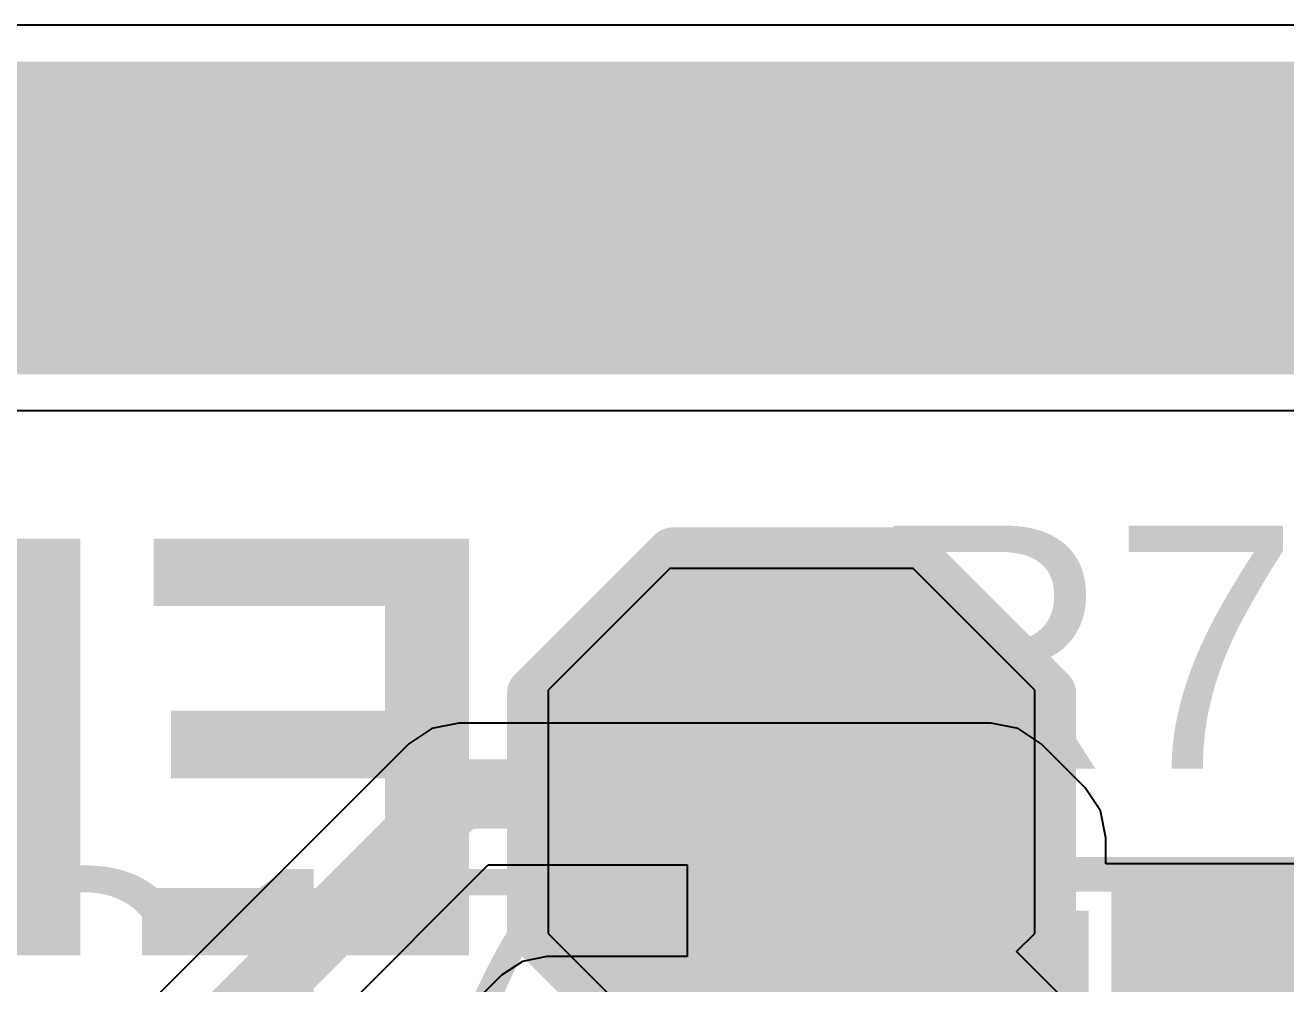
# Model space of a CAD drawing. Header units: inches. Extents: x -25 to 271, y -41 to 15.
# Drawn here: x -7.301 to -2.695, y -8.137 to -4.633 of the extents above; entities that cross this region are included whole.
import ezdxf

# ---------------------------------------------------------------- set-up
doc = ezdxf.new("R2010")
doc.units = ezdxf.units.IN
for name, color, linetype in [('Bottom Layer', 5, 'Continuous'), ('Bottom Overlay', 54, 'Continuous'), ('Bottom Paste', 16, 'Continuous'), ('Bottom Solder', 6, 'Continuous'), ('Top Glue Points', 56, 'Continuous'), ('Top Layer', 1, 'Continuous'), ('Top Overlay', 2, 'Continuous'), ('Top Paste', 8, 'Continuous'), ('Top Solder', 216, 'Continuous')]:
    doc.layers.add(name, color=color, linetype=linetype)
doc.styles.add('Arial', font='', dxfattribs={"height": 0.2})
doc.styles.add('Arial_Bold', font='', dxfattribs={"height": 0.2})
doc.styles.get('Arial').set_extended_font_data('Arial')
doc.styles.get('Arial_Bold').set_extended_font_data('Arial', bold=True)

# ---------------------------------------------------------------- blocks, each defined once
blk = doc.blocks.new('TEST_POINT_B_78')
at = {"layer": 'Bottom Layer'}
blk.add_hatch(color=5, dxfattribs=at).paths.add_polyline_path([(0.381, 0.762), (-0.381, 0.762), (-0.762, 0.381), (-0.762, -0.381), (-0.381, -0.762), (0.381, -0.762), (0.762, -0.381), (0.762, 0.381)])
at = {"layer": 'Bottom Paste'}
blk.add_hatch(color=16, dxfattribs=at).paths.add_polyline_path([(0.381, 0.762), (-0.381, 0.762), (-0.762, 0.381), (-0.762, -0.381), (-0.381, -0.762), (0.381, -0.762), (0.762, -0.381), (0.762, 0.381)])
at = {"layer": 'Bottom Solder'}
blk.add_hatch(color=6, dxfattribs=at).paths.add_polyline_path([(0.4318, 0.8636), (-0.4318, 0.8636), (-0.8636, 0.4318), (-0.8636, -0.4318), (-0.4318, -0.8636), (0.4318, -0.8636), (0.8636, -0.4318), (0.8636, 0.4318)])
at = {"layer": 'Bottom Overlay'}
for points in [[(-0.4318, 0.9398, 0.2, 0.2, 0), (-0.9398, 0.4318, 0.2, 0.2, 0)], [(0.4318, 0.9398, 0.2, 0.2, 0), (-0.4318, 0.9398, 0.2, 0.2, 0)], [(0.9398, 0.4318, 0.2, 0.2, 0), (0.4318, 0.9398, 0.2, 0.2, 0)], [(-0.9398, 0.4318, 0.2, 0.2, 0), (-0.9398, -0.4318, 0.2, 0.2, 0)], [(0.9398, 0.4318, 0.2, 0.2, 0), (0.9398, -0.4318, 0.2, 0.2, 0)], [(-0.4318, -0.9398, 0.2, 0.2, 0), (-0.9398, -0.4318, 0.2, 0.2, 0)], [(0.9398, -0.4318, 0.2, 0.2, 0), (0.4318, -0.9398, 0.2, 0.2, 0)], [(0.4318, -0.9398, 0.2, 0.2, 0), (-0.4318, -0.9398, 0.2, 0.2, 0)]]:
    blk.add_lwpolyline(points, format="xyseb", dxfattribs=at)
for points in [[(-0.4818, 0.9398, 0.1, 0.1, 1), (-0.3818, 0.9398, 0.1, 0.1, 1)], [(-0.4818, 0.9398, 0.1, 0.1, 1), (-0.3818, 0.9398, 0.1, 0.1, 1)], [(0.3818, 0.9398, 0.1, 0.1, 1), (0.4818, 0.9398, 0.1, 0.1, 1)], [(0.3818, 0.9398, 0.1, 0.1, 1), (0.4818, 0.9398, 0.1, 0.1, 1)], [(-0.9898, 0.4318, 0.1, 0.1, 1), (-0.8898, 0.4318, 0.1, 0.1, 1)], [(-0.9898, 0.4318, 0.1, 0.1, 1), (-0.8898, 0.4318, 0.1, 0.1, 1)], [(0.8898, 0.4318, 0.1, 0.1, 1), (0.9898, 0.4318, 0.1, 0.1, 1)], [(0.8898, 0.4318, 0.1, 0.1, 1), (0.9898, 0.4318, 0.1, 0.1, 1)], [(-0.9898, -0.4318, 0.1, 0.1, 1), (-0.8898, -0.4318, 0.1, 0.1, 1)], [(-0.9898, -0.4318, 0.1, 0.1, 1), (-0.8898, -0.4318, 0.1, 0.1, 1)], [(0.8898, -0.4318, 0.1, 0.1, 1), (0.9898, -0.4318, 0.1, 0.1, 1)], [(0.8898, -0.4318, 0.1, 0.1, 1), (0.9898, -0.4318, 0.1, 0.1, 1)], [(-0.4818, -0.9398, 0.1, 0.1, 1), (-0.3818, -0.9398, 0.1, 0.1, 1)], [(-0.4818, -0.9398, 0.1, 0.1, 1), (-0.3818, -0.9398, 0.1, 0.1, 1)], [(0.3818, -0.9398, 0.1, 0.1, 1), (0.4818, -0.9398, 0.1, 0.1, 1)], [(0.3818, -0.9398, 0.1, 0.1, 1), (0.4818, -0.9398, 0.1, 0.1, 1)]]:
    blk.add_lwpolyline(points, format="xyseb", close=True, dxfattribs=at)
blk = doc.blocks.new('RES_0603_108')
at = {"layer": 'Top Layer'}
for points in [[(-0.381, 0.4445), (-0.381, -0.4445), (-1.143, -0.4445), (-1.143, 0.4445)], [(1.143, 0.4445), (1.143, -0.4445), (0.381, -0.4445), (0.381, 0.4445)]]:
    blk.add_hatch(color=1, dxfattribs=at).paths.add_polyline_path(points)
at = {"layer": 'Top Paste'}
for points in [[(-0.381, 0.4445), (-0.381, -0.4445), (-1.143, -0.4445), (-1.143, 0.4445)], [(1.143, 0.4445), (1.143, -0.4445), (0.381, -0.4445), (0.381, 0.4445)]]:
    blk.add_hatch(color=8, dxfattribs=at).paths.add_polyline_path(points)
at = {"layer": 'Top Solder'}
for points in [[(-0.2794, 0.5461), (-0.2794, -0.5461), (-1.2446, -0.5461), (-1.2446, 0.5461)], [(1.2446, 0.5461), (1.2446, -0.5461), (0.2794, -0.5461), (0.2794, 0.5461)]]:
    blk.add_hatch(color=216, dxfattribs=at).paths.add_polyline_path(points)
at = {"layer": 'Top Overlay'}
for points in [[(-1.2192, -0.5334, 0.127, 0.127, 0), (-1.2192, 0.5334, 0.127, 0.127, 0)], [(-1.2192, 0.5334, 0.127, 0.127, 0), (1.2192, 0.5334, 0.127, 0.127, 0)], [(1.2192, -0.5334, 0.127, 0.127, 0), (1.2192, 0.5334, 0.127, 0.127, 0)], [(-1.2192, -0.5334, 0.127, 0.127, 0), (1.2192, -0.5334, 0.127, 0.127, 0)]]:
    blk.add_lwpolyline(points, format="xyseb", dxfattribs=at)
for points in [[(-1.25095, 0.5334, 0.0635, 0.0635, 1), (-1.18745, 0.5334, 0.0635, 0.0635, 1)], [(-1.25095, 0.5334, 0.0635, 0.0635, 1), (-1.18745, 0.5334, 0.0635, 0.0635, 1)], [(1.18745, 0.5334, 0.0635, 0.0635, 1), (1.25095, 0.5334, 0.0635, 0.0635, 1)], [(1.18745, 0.5334, 0.0635, 0.0635, 1), (1.25095, 0.5334, 0.0635, 0.0635, 1)], [(-1.25095, -0.5334, 0.0635, 0.0635, 1), (-1.18745, -0.5334, 0.0635, 0.0635, 1)], [(-1.25095, -0.5334, 0.0635, 0.0635, 1), (-1.18745, -0.5334, 0.0635, 0.0635, 1)], [(1.18745, -0.5334, 0.0635, 0.0635, 1), (1.25095, -0.5334, 0.0635, 0.0635, 1)], [(1.18745, -0.5334, 0.0635, 0.0635, 1), (1.25095, -0.5334, 0.0635, 0.0635, 1)]]:
    blk.add_lwpolyline(points, format="xyseb", close=True, dxfattribs=at)

msp = doc.modelspace()

# ---------------------------------------------------------------- hatches: boundary and pattern name
at = {"layer": 'Top Glue Points'}
msp.add_hatch(color=56, dxfattribs=at).paths.add_polyline_path([(-3.8151, -7.8704), (-3.8151, -8.6705), (-3.4153, -8.6705), (-3.4153, -7.8704)])

# ---------------------------------------------------------------- linework, layer by layer
at = {"layer": 'Bottom Layer'}
for p, q in [((-4.9454, -6.6195), (-5.3899, -7.064)), ((-4.0564, -6.6195), (-4.9454, -6.6195)), ((-3.6119, -7.064), (-4.0564, -6.6195)), ((-5.3899, -7.064), (-5.3899, -7.953)), ((-3.6119, -7.953), (-3.6119, -7.064)), ((-5.3899, -7.953), (-4.9454, -8.3975)), ((-3.6785, -8.0196), (-3.6119, -7.953)), ((-3.2687, -8.4294), (-3.6785, -8.0196))]:
    msp.add_line(p, q, dxfattribs=at)
msp.add_lwpolyline([(-4.5009, -7.5085, 0.1778, 0.1778, 0), (-3.4243, -8.5851, 0.1778, 0.1778, 0)], format="xyseb", dxfattribs=at)
msp.add_lwpolyline([(-4.5453, -7.5085, 0.0889, 0.0889, 1), (-4.4564, -7.5085, 0.0889, 0.0889, 1)], format="xyseb", close=True, dxfattribs=at)
at = {"layer": 'Top Layer'}
for p, q in [((-0.1047, -4.6328), (-9.3367, -4.6328)), ((-9.3367, -6.0419), (-0.3965, -6.0419)), ((-5.7164, -7.1846), (-5.8155, -7.2043)), ((-3.7722, -7.1846), (-5.7164, -7.1846)), ((-3.673, -7.2043), (-3.7722, -7.1846)), ((-5.8155, -7.2043), (-5.8995, -7.2605)), ((-3.589, -7.2605), (-3.673, -7.2043)), ((-5.8995, -7.2605), (-6.97, -8.331)), ((-3.4285, -7.421), (-3.589, -7.2605)), ((-3.3724, -7.505), (-3.4285, -7.421)), ((-3.3527, -7.6041), (-3.3724, -7.505)), ((-3.3527, -7.699), (-3.3527, -7.6041)), ((-6.5279, -8.6214), (-5.6091, -7.7026)), ((-5.6091, -7.7026), (-4.8819, -7.7026)), ((-4.8819, -7.7026), (-4.8819, -8.0374)), ((-2.3419, -7.699), (-3.3527, -7.699)), ((-5.4845, -8.0552), (-5.5602, -8.1057)), ((-5.3953, -8.0374), (-5.4845, -8.0552)), ((-4.8819, -8.0374), (-5.3953, -8.0374)), ((-5.5602, -8.1057), (-5.8812, -8.4267))]:
    msp.add_line(p, q, dxfattribs=at)
for points in [[(-10.4174, -5.3374, 1.143, 1.143, 0), (-0.1047, -5.3374, 1.143, 1.143, 0)], [(-6.7869, -8.5141, 0.254, 0.254, 0), (-5.7164, -7.4436, 0.254, 0.254, 0)], [(-5.7164, -7.4436, 0.254, 0.254, 0), (-3.7722, -7.4436, 0.254, 0.254, 0)], [(-3.7722, -7.4436, 0.254, 0.254, 0), (-3.6116, -7.6041, 0.254, 0.254, 0)], [(-3.6116, -10.1256, 0.254, 0.254, 0), (-3.6116, -7.6041, 0.254, 0.254, 0)]]:
    msp.add_lwpolyline(points, format="xyseb", dxfattribs=at)
for points in [[(-5.7799, -7.4436, 0.127, 0.127, 1), (-5.6529, -7.4436, 0.127, 0.127, 1)], [(-5.7799, -7.4436, 0.127, 0.127, 1), (-5.6529, -7.4436, 0.127, 0.127, 1)], [(-3.8357, -7.4436, 0.127, 0.127, 1), (-3.7087, -7.4436, 0.127, 0.127, 1)], [(-3.8357, -7.4436, 0.127, 0.127, 1), (-3.7087, -7.4436, 0.127, 0.127, 1)], [(-3.6751, -7.6041, 0.127, 0.127, 1), (-3.5481, -7.6041, 0.127, 0.127, 1)], [(-3.6751, -7.6041, 0.127, 0.127, 1), (-3.5481, -7.6041, 0.127, 0.127, 1)]]:
    msp.add_lwpolyline(points, format="xyseb", close=True, dxfattribs=at)

# ---------------------------------------------------------------- block references
at = {"rotation": 180}
msp.add_blockref('TEST_POINT_B_78', (-4.5009, -7.5085), dxfattribs=at)
msp.add_blockref('RES_0603_108', (-3.6119, -8.2705))

# ---------------------------------------------------------------- texts
at = {"layer": 'Bottom Overlay', "style": 'Arial_Bold', "text_generation_flag": 2}
msp.add_text('ENLDO', height=1.524, rotation=360, dxfattribs=at).set_placement((-5.5372, -8.0335))
at = {"layer": 'Top Overlay', "style": 'Arial'}
for s, p in [('R7', (-4.2302, -7.3511)), ('C17', (-7.5663, -8.6066))]:
    msp.add_text(s, height=0.889, dxfattribs=at).set_placement(p)

doc.saveas('drawing.dxf')
